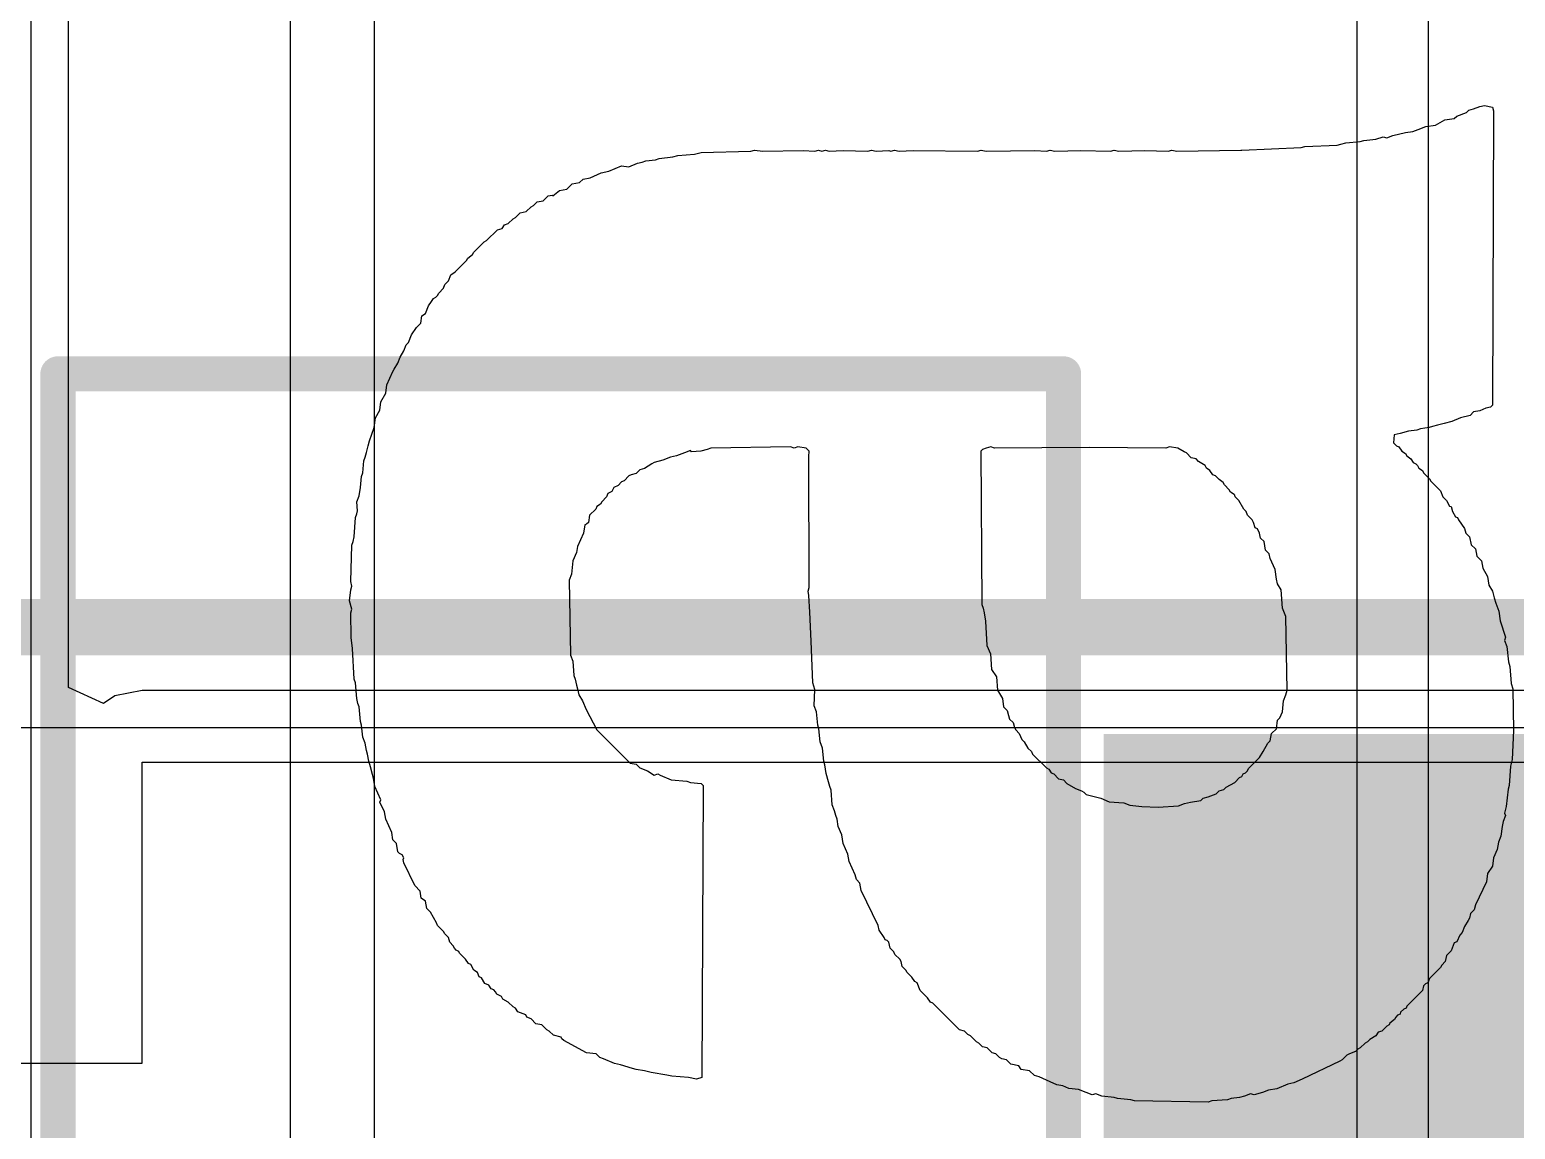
# Model space of a CAD drawing. Header units: inches. Extents: x 0 to 5271, y 0 to 5417.
# Drawn here: x 20.55 to 25.91, y 63.18 to 67.16 of the extents above; entities that cross this region are included whole.
import ezdxf

# ---------------------------------------------------------------- set-up
doc = ezdxf.new("R2010")
doc.units = ezdxf.units.IN
for name, color, linetype in [('Bottom Layer', 5, 'Continuous'), ('Bottom Overlay', 54, 'Continuous'), ('Bottom Paste', 16, 'Continuous'), ('Bottom Solder', 6, 'Continuous'), ('L3_SIG1', 76, 'Continuous'), ('L4_PWR', 90, 'Continuous'), ('L6_SIG2', 130, 'Continuous'), ('Top Overlay', 2, 'Continuous')]:
    doc.layers.add(name, color=color, linetype=linetype)

# ---------------------------------------------------------------- blocks, each defined once
blk = doc.blocks.new('SOT__223_B_194')
at = {"layer": 'Bottom Layer'}
blk.add_hatch(color=5, dxfattribs=at).paths.add_polyline_path([(-1.9, -2.05), (1.9, -2.05), (1.9, -4.05), (-1.9, -4.05)])
at = {"layer": 'Bottom Paste'}
blk.add_hatch(color=16, dxfattribs=at).paths.add_polyline_path([(-1.9, -2.05), (1.9, -2.05), (1.9, -4.05), (-1.9, -4.05)])
at = {"layer": 'Bottom Solder'}
blk.add_hatch(color=6, dxfattribs=at).paths.add_polyline_path([(-2.0016, -1.9484), (2.0016, -1.9484), (2.0016, -4.1516), (-2.0016, -4.1516)])
at = {"layer": 'Bottom Overlay'}
for points in [[(-3.302, 1.8288, 0.127, 0.127, 0), (3.302, 1.8288, 0.127, 0.127, 0)], [(3.302, 1.8288, 0.127, 0.127, 0), (3.302, -1.8034, 0.127, 0.127, 0)], [(-3.302, -1.8034, 0.127, 0.127, 0), (3.302, -1.8034, 0.127, 0.127, 0)]]:
    blk.add_lwpolyline(points, format="xyseb", dxfattribs=at)
for points in [[(3.2703, 1.8288, 0.0635, 0.0635, 1), (3.3338, 1.8288, 0.0635, 0.0635, 1)], [(3.2703, 1.8288, 0.0635, 0.0635, 1), (3.3338, 1.8288, 0.0635, 0.0635, 1)], [(3.2703, -1.8034, 0.0635, 0.0635, 1), (3.3338, -1.8034, 0.0635, 0.0635, 1)], [(3.2703, -1.8034, 0.0635, 0.0635, 1), (3.3338, -1.8034, 0.0635, 0.0635, 1)]]:
    blk.add_lwpolyline(points, format="xyseb", close=True, dxfattribs=at)

msp = doc.modelspace()

# ---------------------------------------------------------------- linework, layer by layer
at = {"layer": 'Bottom Layer'}
for p, q in [((20.688, 65.661), (20.688, 67.2846)), ((20.688, 64.7798), (20.688, 65.661)), ((20.815, 64.7229), (20.688, 64.7798)), ((20.955, 64.77), (20.8559, 64.7503)), ((27.432, 64.77), (20.955, 64.77)), ((20.8559, 64.7503), (20.815, 64.7229)), ((20.955, 63.4238), (20.955, 64.511)), ((20.955, 64.511), (27.432, 64.511)), ((18.2773, 63.4238), (20.955, 63.4238))]:
    msp.add_line(p, q, dxfattribs=at)
at = {"layer": 'L3_SIG1'}
msp.add_line((20.5536, 52.6631), (20.5536, 67.4369), dxfattribs=at)
at = {"layer": 'L4_PWR'}
for p, q in [((25.3411, 84.4035), (25.3411, 58.5266)), ((25.6001, 58.5266), (25.6001, 84.4035)), ((21.7932, 46.2026), (21.7932, 70.7879)), ((21.4884, 70.7624), (21.4884, 44.1196))]:
    msp.add_line(p, q, dxfattribs=at)
at = {"layer": 'L6_SIG2'}
msp.add_line((14.3581, 64.636), (26.8236, 64.636), dxfattribs=at)
msp.add_lwpolyline([(14.3581, 64.9986, 0.2032, 0.2032, 0), (30.353, 64.9986, 0.2032, 0.2032, 0)], format="xyseb", dxfattribs=at)
at = {"layer": 'Top Overlay'}
for p, q in [((25.7374, 66.8567), (25.7461, 66.8654)), ((25.7461, 66.8654), (25.7636, 66.8698)), ((25.7636, 66.8698), (25.7854, 66.8785)), ((25.7854, 66.8785), (25.8028, 66.8828)), ((25.8028, 66.8828), (25.8311, 66.8763)), ((25.8311, 66.8763), (25.8355, 66.8632)), ((25.8355, 66.8632), (25.8311, 65.7996)), ((25.5631, 66.7956), (25.5914, 66.8065)), ((25.5914, 66.8065), (25.6263, 66.8109)), ((25.6263, 66.8109), (25.659, 66.8305)), ((25.659, 66.8305), (25.6938, 66.8349)), ((25.6938, 66.8349), (25.7026, 66.8436)), ((25.7026, 66.8436), (25.7374, 66.8567)), ((25.3015, 66.7477), (25.3538, 66.7521)), ((25.3538, 66.7521), (25.3669, 66.7564)), ((25.3669, 66.7564), (25.4105, 66.7608)), ((25.4105, 66.7608), (25.4367, 66.7695)), ((25.4367, 66.7695), (25.4497, 66.7651)), ((25.4497, 66.7651), (25.4715, 66.7739)), ((25.4715, 66.7739), (25.5173, 66.7848)), ((25.5173, 66.7848), (25.5435, 66.7891)), ((25.5435, 66.7891), (25.5631, 66.7956)), ((22.8213, 66.691), (22.8715, 66.6976)), ((22.8715, 66.6976), (22.8889, 66.7019)), ((22.8889, 66.7019), (22.9499, 66.7063)), ((22.9499, 66.7063), (22.9739, 66.7128)), ((22.9739, 66.7128), (23.1526, 66.7172)), ((23.1526, 66.7172), (23.1657, 66.7215)), ((23.1657, 66.7215), (23.1962, 66.7172)), ((23.1962, 66.7172), (23.3422, 66.7194)), ((23.3422, 66.7194), (23.3836, 66.7172)), ((23.3836, 66.7172), (23.3967, 66.7215)), ((23.3967, 66.7215), (23.4098, 66.7172)), ((23.4098, 66.7172), (23.4229, 66.7215)), ((23.4229, 66.7215), (23.4359, 66.7172)), ((23.4359, 66.7172), (23.4861, 66.7194)), ((23.4861, 66.7194), (23.5754, 66.7172)), ((23.5754, 66.7172), (23.5885, 66.7215)), ((23.5885, 66.7215), (23.6059, 66.7172)), ((23.6059, 66.7172), (23.6517, 66.7194)), ((23.6517, 66.7194), (23.6582, 66.7172)), ((23.6582, 66.7172), (23.6713, 66.7215)), ((23.6713, 66.7215), (23.6888, 66.7172)), ((23.6888, 66.7172), (23.7389, 66.7194)), ((23.7389, 66.7194), (23.9721, 66.7172)), ((23.9721, 66.7172), (23.9852, 66.7215)), ((23.9852, 66.7215), (24.0026, 66.7172)), ((24.0026, 66.7172), (24.1791, 66.7194)), ((24.1791, 66.7194), (24.2205, 66.7172)), ((24.2205, 66.7172), (24.2336, 66.7215)), ((24.2336, 66.7215), (24.2511, 66.7172)), ((24.2511, 66.7172), (24.3448, 66.7194)), ((24.3448, 66.7194), (24.4516, 66.7172)), ((24.4516, 66.7172), (24.4646, 66.7215)), ((24.4646, 66.7215), (24.4821, 66.7172)), ((24.4821, 66.7172), (24.5758, 66.7194)), ((24.5758, 66.7194), (24.6608, 66.7172)), ((24.6608, 66.7172), (24.6739, 66.7215)), ((24.6739, 66.7215), (24.6913, 66.7172)), ((24.6913, 66.7172), (24.9223, 66.7215)), ((24.9223, 66.7215), (24.9267, 66.7215)), ((24.9267, 66.7215), (25.1403, 66.7303)), ((25.1403, 66.7303), (25.1533, 66.7346)), ((25.1533, 66.7346), (25.271, 66.739)), ((25.271, 66.739), (25.2841, 66.7433)), ((25.2841, 66.7433), (25.3015, 66.7477)), ((22.6121, 66.6387), (22.6405, 66.6453)), ((22.6405, 66.6453), (22.6862, 66.6649)), ((22.6862, 66.6649), (22.7124, 66.6605)), ((22.7124, 66.6605), (22.7429, 66.6736)), ((22.7429, 66.6736), (22.7603, 66.678)), ((22.7603, 66.678), (22.7734, 66.6823)), ((22.7734, 66.6823), (22.8083, 66.6867)), ((22.8083, 66.6867), (22.8213, 66.691)), ((22.4879, 66.5799), (22.5075, 66.5995)), ((22.5075, 66.5995), (22.5337, 66.6039)), ((22.5337, 66.6039), (22.5467, 66.6169)), ((22.5467, 66.6169), (22.5729, 66.6213)), ((22.5729, 66.6213), (22.6121, 66.6387)), ((22.3811, 66.5341), (22.4029, 66.5385)), ((22.4029, 66.5385), (22.4203, 66.5559)), ((22.4203, 66.5559), (22.4356, 66.5581)), ((22.4356, 66.5581), (22.4378, 66.5559)), ((22.4378, 66.5559), (22.4617, 66.5755)), ((22.4617, 66.5755), (22.4879, 66.5799)), ((22.3026, 66.4775), (22.3201, 66.4949)), ((22.3201, 66.4949), (22.3419, 66.4992)), ((22.3419, 66.4992), (22.3593, 66.5167)), ((22.3593, 66.5167), (22.368, 66.521)), ((22.368, 66.521), (22.3811, 66.5341)), ((22.198, 66.3946), (22.2373, 66.4339)), ((22.2373, 66.4339), (22.2547, 66.4382)), ((22.2547, 66.4382), (22.2634, 66.4513)), ((22.2634, 66.4513), (22.2765, 66.4557)), ((22.2765, 66.4557), (22.2939, 66.4731)), ((22.2939, 66.4731), (22.3026, 66.4775)), ((22.1523, 66.3532), (22.1893, 66.3903)), ((22.1893, 66.3903), (22.198, 66.3946)), ((22.0847, 66.2813), (22.1261, 66.3227)), ((22.1261, 66.3227), (22.1305, 66.3314)), ((22.1305, 66.3314), (22.1479, 66.3445)), ((22.1479, 66.3445), (22.1523, 66.3532)), ((22.0607, 66.2486), (22.0694, 66.2704)), ((22.0694, 66.2704), (22.0847, 66.2813)), ((22.0258, 66.205), (22.0433, 66.2225)), ((22.0433, 66.2225), (22.0476, 66.2355)), ((22.0476, 66.2355), (22.0607, 66.2486)), ((21.9888, 66.1593), (21.9997, 66.1745)), ((21.9997, 66.1745), (22.0062, 66.1854)), ((22.0062, 66.1854), (22.0149, 66.1898)), ((22.0149, 66.1898), (22.0215, 66.1963)), ((22.0215, 66.1963), (22.0258, 66.205)), ((21.9605, 66.0961), (21.9648, 66.1222)), ((21.9648, 66.1222), (21.9779, 66.1309)), ((21.9779, 66.1309), (21.9888, 66.1593)), ((21.9169, 66.0263), (21.9278, 66.0546)), ((21.9278, 66.0546), (21.9452, 66.0808)), ((21.9452, 66.0808), (21.9605, 66.0961)), ((21.8994, 65.9958), (21.9082, 66.0176)), ((21.9082, 66.0176), (21.9169, 66.0263)), ((21.8646, 65.9304), (21.8776, 65.9522)), ((21.8776, 65.9522), (21.8864, 65.974)), ((21.8864, 65.974), (21.8994, 65.9958)), ((21.8384, 65.8737), (21.8602, 65.9217)), ((21.8602, 65.9217), (21.8646, 65.9304)), ((21.8166, 65.8127), (21.8341, 65.8432)), ((21.8341, 65.8432), (21.8384, 65.8737)), ((21.8123, 65.7822), (21.8166, 65.8127)), ((25.8072, 65.7888), (25.7854, 65.78)), ((25.8246, 65.7931), (25.8072, 65.7888)), ((25.8311, 65.7996), (25.8246, 65.7931)), ((21.7926, 65.719), (21.797, 65.7539)), ((21.797, 65.7539), (21.8123, 65.7822)), ((25.6568, 65.7343), (25.6328, 65.7277)), ((25.6851, 65.7408), (25.6568, 65.7343)), ((25.7156, 65.7539), (25.6851, 65.7408)), ((25.7505, 65.7626), (25.7156, 65.7539)), ((25.7636, 65.7757), (25.7505, 65.7626)), ((25.7854, 65.78), (25.7636, 65.7757)), ((21.7752, 65.6711), (21.7926, 65.719)), ((25.4759, 65.6929), (25.4737, 65.6645)), ((25.4977, 65.6972), (25.4759, 65.6929)), ((25.5282, 65.7059), (25.4977, 65.6972)), ((25.5587, 65.7103), (25.5282, 65.7059)), ((25.5718, 65.7147), (25.5587, 65.7103)), ((25.6023, 65.719), (25.5718, 65.7147)), ((25.6154, 65.7234), (25.6023, 65.719)), ((25.6328, 65.7277), (25.6154, 65.7234)), ((21.76, 65.6122), (21.7643, 65.6297)), ((21.7643, 65.6297), (21.7709, 65.6536)), ((21.7709, 65.6536), (21.7752, 65.6711)), ((22.9129, 65.6275), (22.8845, 65.6166)), ((22.9347, 65.6362), (22.9129, 65.6275)), ((22.939, 65.6318), (22.9347, 65.6362)), ((22.9717, 65.634), (22.939, 65.6318)), ((22.9957, 65.6405), (22.9717, 65.634)), ((23.0088, 65.6449), (22.9957, 65.6405)), ((23.2965, 65.6493), (23.0088, 65.6449)), ((23.3095, 65.6449), (23.2965, 65.6493)), ((23.3226, 65.6493), (23.3095, 65.6449)), ((23.3531, 65.6449), (23.3226, 65.6493)), ((23.364, 65.634), (23.3531, 65.6449)), ((23.3618, 65.6144), (23.364, 65.634)), ((23.9895, 65.6405), (23.983, 65.634)), ((23.983, 65.634), (23.9873, 65.0804)), ((24.0026, 65.6449), (23.9895, 65.6405)), ((24.02, 65.6493), (24.0026, 65.6449)), ((24.0331, 65.6449), (24.02, 65.6493)), ((24.3753, 65.6471), (24.0331, 65.6449)), ((24.6521, 65.6449), (24.3753, 65.6471)), ((24.6651, 65.6493), (24.6521, 65.6449)), ((24.6957, 65.6449), (24.6651, 65.6493)), ((24.7175, 65.6318), (24.6957, 65.6449)), ((24.7262, 65.6275), (24.7175, 65.6318)), ((24.7436, 65.61), (24.7262, 65.6275)), ((25.4737, 65.6645), (25.4846, 65.6536)), ((25.4846, 65.6536), (25.4933, 65.6493)), ((25.4933, 65.6493), (25.5042, 65.634)), ((25.5042, 65.634), (25.5173, 65.6253)), ((25.5173, 65.6253), (25.5217, 65.6166)), ((21.7512, 65.5556), (21.7556, 65.5991)), ((21.7556, 65.5991), (21.76, 65.6122)), ((22.769, 65.5708), (22.7516, 65.5664)), ((22.7952, 65.5882), (22.769, 65.5708)), ((22.8039, 65.5926), (22.7952, 65.5882)), ((22.8344, 65.6013), (22.8039, 65.5926)), ((22.8628, 65.6122), (22.8344, 65.6013)), ((22.8845, 65.6166), (22.8628, 65.6122)), ((23.364, 65.1415), (23.3618, 65.6144)), ((24.761, 65.6057), (24.7436, 65.61)), ((24.7698, 65.597), (24.761, 65.6057)), ((24.7937, 65.5817), (24.7698, 65.597)), ((24.7981, 65.573), (24.7937, 65.5817)), ((24.8112, 65.5643), (24.7981, 65.573)), ((25.5217, 65.6166), (25.5369, 65.6057)), ((25.5369, 65.6057), (25.5456, 65.5926)), ((25.5456, 65.5926), (25.5544, 65.5882)), ((25.5544, 65.5882), (25.5609, 65.5817)), ((25.5609, 65.5817), (25.5653, 65.573)), ((25.5653, 65.573), (25.5783, 65.5643)), ((21.7425, 65.5032), (21.7469, 65.5425)), ((21.7469, 65.5425), (21.7512, 65.5556)), ((22.6862, 65.5229), (22.6731, 65.5098)), ((22.6949, 65.5272), (22.6862, 65.5229)), ((22.7124, 65.5447), (22.6949, 65.5272)), ((22.7211, 65.549), (22.7124, 65.5447)), ((22.7385, 65.5534), (22.7211, 65.549)), ((22.7516, 65.5664), (22.7385, 65.5534)), ((24.8221, 65.549), (24.8112, 65.5643)), ((24.8308, 65.5447), (24.8221, 65.549)), ((24.8439, 65.5316), (24.8308, 65.5447)), ((24.8591, 65.5207), (24.8439, 65.5316)), ((24.8635, 65.512), (24.8591, 65.5207)), ((25.5783, 65.5643), (25.5827, 65.5556)), ((25.5827, 65.5556), (25.6045, 65.5338)), ((25.6045, 65.5338), (25.6088, 65.525)), ((25.6088, 65.525), (25.6437, 65.4902)), ((21.7294, 65.4509), (21.7382, 65.4727)), ((21.7382, 65.4727), (21.7425, 65.5032)), ((22.6317, 65.4684), (22.6143, 65.4509)), ((22.6361, 65.4814), (22.6317, 65.4684)), ((22.6513, 65.488), (22.6361, 65.4814)), ((22.6579, 65.5032), (22.6513, 65.488)), ((22.6731, 65.5098), (22.6579, 65.5032)), ((24.8809, 65.4945), (24.8635, 65.512)), ((24.8853, 65.4858), (24.8809, 65.4945)), ((24.8983, 65.4771), (24.8853, 65.4858)), ((24.9005, 65.4749), (24.8983, 65.4771)), ((24.9027, 65.4684), (24.9005, 65.4749)), ((24.9158, 65.4553), (24.9027, 65.4684)), ((25.6437, 65.4902), (25.6524, 65.4684)), ((25.6524, 65.4684), (25.6655, 65.4553)), ((21.7316, 65.4182), (21.7294, 65.4509)), ((21.7294, 65.4073), (21.7316, 65.4182)), ((22.5925, 65.4248), (22.5707, 65.403)), ((22.5969, 65.4335), (22.5925, 65.4248)), ((22.6099, 65.4422), (22.5969, 65.4335)), ((22.6143, 65.4509), (22.6099, 65.4422)), ((24.9332, 65.4248), (24.9158, 65.4553)), ((24.9419, 65.4161), (24.9332, 65.4248)), ((24.9463, 65.403), (24.9419, 65.4161)), ((25.6655, 65.4553), (25.6764, 65.4357)), ((25.6764, 65.4357), (25.6829, 65.4335)), ((25.6829, 65.4335), (25.6873, 65.4161)), ((25.6873, 65.4161), (25.6982, 65.3965)), ((21.7207, 65.3245), (21.7251, 65.3943)), ((21.7251, 65.3943), (21.7294, 65.4073)), ((22.5533, 65.3681), (22.5489, 65.3376)), ((22.5598, 65.3703), (22.5533, 65.3681)), ((22.5663, 65.3768), (22.5598, 65.3703)), ((22.5707, 65.403), (22.5663, 65.3768)), ((24.9637, 65.3856), (24.9463, 65.403)), ((24.9681, 65.3768), (24.9637, 65.3856)), ((24.9746, 65.3572), (24.9681, 65.3768)), ((24.9833, 65.3529), (24.9746, 65.3572)), ((25.6982, 65.3965), (25.7047, 65.3943)), ((25.7047, 65.3943), (25.7091, 65.3856)), ((25.7091, 65.3856), (25.7309, 65.355)), ((25.7309, 65.355), (25.7352, 65.3376)), ((21.712, 65.294), (21.7164, 65.3071)), ((21.7164, 65.3071), (21.7207, 65.3245)), ((22.5489, 65.3376), (22.5271, 65.2897)), ((24.9899, 65.3376), (24.9833, 65.3529)), ((24.9942, 65.3202), (24.9899, 65.3376)), ((25.0073, 65.3071), (24.9942, 65.3202)), ((25.0117, 65.2766), (25.0073, 65.3071)), ((25.7352, 65.3376), (25.7483, 65.3245)), ((25.7483, 65.3245), (25.7549, 65.2962)), ((21.7077, 65.1633), (21.712, 65.294)), ((22.5228, 65.2679), (22.5097, 65.2374)), ((22.5271, 65.2897), (22.5228, 65.2679)), ((25.0248, 65.2635), (25.0117, 65.2766)), ((25.0291, 65.2461), (25.0248, 65.2635)), ((25.7549, 65.2962), (25.7701, 65.2809)), ((25.7701, 65.2809), (25.7745, 65.2548)), ((25.7745, 65.2548), (25.7919, 65.2374)), ((22.5097, 65.2374), (22.5053, 65.1894)), ((25.0465, 65.2068), (25.0291, 65.2461)), ((25.0509, 65.172), (25.0465, 65.2068)), ((25.7919, 65.2374), (25.7963, 65.2112)), ((25.7963, 65.2112), (25.8137, 65.1807)), ((21.712, 65.1458), (21.7077, 65.1633)), ((21.7077, 65.1327), (21.712, 65.1458)), ((22.5053, 65.1894), (22.4966, 65.1676)), ((22.4966, 65.1676), (22.501, 64.8974)), ((23.3597, 65.1284), (23.364, 65.1415)), ((25.0553, 65.1545), (25.0509, 65.172)), ((25.0683, 65.1327), (25.0553, 65.1545)), ((25.8137, 65.1807), (25.8181, 65.1502)), ((25.8181, 65.1502), (25.8311, 65.1284)), ((21.7033, 65.0935), (21.7077, 65.1327)), ((21.712, 65.063), (21.7033, 65.0935)), ((23.3618, 65.1131), (23.3597, 65.1284)), ((23.3662, 65.0521), (23.3618, 65.1131)), ((25.0727, 65.0674), (25.0683, 65.1327)), ((25.8311, 65.1284), (25.8377, 65.1044)), ((25.8377, 65.1044), (25.8442, 65.0848)), ((21.7077, 65.0499), (21.712, 65.063)), ((21.7098, 64.9606), (21.7077, 65.0499)), ((23.3706, 64.9475), (23.3662, 65.0521)), ((23.9873, 65.0804), (23.9917, 65.0674)), ((23.9917, 65.0674), (23.9961, 65.0499)), ((23.9961, 65.0499), (24.0004, 65.0194)), ((25.0858, 65.0368), (25.0727, 65.0674)), ((25.0901, 64.771), (25.0858, 65.0368)), ((25.8442, 65.0848), (25.8551, 65.0565)), ((25.8551, 65.0565), (25.8595, 65.0216)), ((24.0004, 65.0194), (24.0048, 64.9322)), ((25.8595, 65.0216), (25.8791, 64.9627)), ((21.7142, 64.9213), (21.7098, 64.9606)), ((23.3771, 64.7971), (23.3706, 64.9475)), ((24.0048, 64.9322), (24.0179, 64.9017)), ((25.8791, 64.9627), (25.8747, 64.9497)), ((25.8747, 64.9497), (25.8835, 64.9279)), ((25.8835, 64.9279), (25.89, 64.8734)), ((21.7207, 64.8102), (21.7142, 64.9213)), ((22.501, 64.8974), (22.5097, 64.8756)), ((22.5097, 64.8756), (22.514, 64.8233)), ((24.0179, 64.9017), (24.0222, 64.8451)), ((25.89, 64.8734), (25.8944, 64.856)), ((22.514, 64.8233), (22.5184, 64.8102)), ((24.0222, 64.8451), (24.0396, 64.8189)), ((24.0396, 64.8189), (24.044, 64.771)), ((25.8944, 64.856), (25.8987, 64.7949)), ((21.7251, 64.7971), (21.7207, 64.8102)), ((21.7294, 64.7404), (21.7251, 64.7971)), ((22.5184, 64.8102), (22.5228, 64.7884)), ((22.5228, 64.7884), (22.5271, 64.7753)), ((22.5271, 64.7753), (22.5315, 64.7535)), ((23.3836, 64.7731), (23.3771, 64.7971)), ((23.3815, 64.7143), (23.3836, 64.7731)), ((24.044, 64.771), (24.0614, 64.7404)), ((25.0858, 64.7535), (25.0901, 64.771)), ((25.8987, 64.7949), (25.9052, 64.7753)), ((25.9052, 64.7753), (25.9074, 64.6249)), ((21.7338, 64.723), (21.7294, 64.7404)), ((21.7382, 64.7099), (21.7338, 64.723)), ((22.5315, 64.7535), (22.5446, 64.7317)), ((22.5446, 64.7317), (22.5576, 64.7012)), ((23.3902, 64.6925), (23.3815, 64.7143)), ((24.0614, 64.7404), (24.0658, 64.7099)), ((25.0727, 64.6925), (25.0771, 64.7317)), ((25.0771, 64.7317), (25.0858, 64.7535)), ((21.7425, 64.6576), (21.7382, 64.7099)), ((21.7469, 64.6445), (21.7425, 64.6576)), ((22.5576, 64.7012), (22.5969, 64.6271)), ((23.3945, 64.6445), (23.3902, 64.6925)), ((24.0658, 64.7099), (24.0789, 64.6969)), ((24.0789, 64.6969), (24.0832, 64.6794)), ((24.0832, 64.6794), (24.0876, 64.6663)), ((24.0876, 64.6663), (24.1007, 64.6533)), ((25.0509, 64.6315), (25.0553, 64.662)), ((25.0553, 64.662), (25.064, 64.6707)), ((25.064, 64.6707), (25.0727, 64.6925)), ((21.7512, 64.601), (21.7469, 64.6445)), ((22.5969, 64.6271), (22.7167, 64.5072)), ((23.3989, 64.6315), (23.3945, 64.6445)), ((23.4033, 64.5835), (23.3989, 64.6315)), ((24.1007, 64.6533), (24.105, 64.6358)), ((24.105, 64.6358), (24.1094, 64.6271)), ((24.1094, 64.6271), (24.1225, 64.614)), ((24.1225, 64.614), (24.1312, 64.5922)), ((25.0291, 64.5879), (25.0335, 64.614)), ((25.0335, 64.614), (25.0509, 64.6315)), ((25.9074, 64.6249), (25.9031, 64.5203)), ((21.76, 64.5792), (21.7512, 64.601)), ((21.7643, 64.553), (21.76, 64.5792)), ((21.7687, 64.5399), (21.7643, 64.553)), ((23.412, 64.5617), (23.4033, 64.5835)), ((23.4163, 64.5138), (23.412, 64.5617)), ((24.1312, 64.5922), (24.1399, 64.5835)), ((24.1399, 64.5835), (24.153, 64.5617)), ((24.153, 64.5617), (24.1661, 64.5486)), ((25.003, 64.5486), (25.0204, 64.5792)), ((25.0204, 64.5792), (25.0291, 64.5879)), ((21.773, 64.5138), (21.7687, 64.5399)), ((21.7796, 64.4942), (21.773, 64.5138)), ((22.7167, 64.5072), (22.7385, 64.5029)), ((22.7385, 64.5029), (22.7516, 64.4898)), ((23.4207, 64.5007), (23.4163, 64.5138)), ((23.425, 64.4702), (23.4207, 64.5007)), ((24.1661, 64.5486), (24.1704, 64.5399)), ((24.1704, 64.5399), (24.2205, 64.4898)), ((24.9507, 64.4876), (24.9899, 64.5269)), ((24.9899, 64.5269), (25.003, 64.5486)), ((25.8965, 64.4963), (25.8922, 64.4266)), ((25.9031, 64.5203), (25.8965, 64.4963)), ((21.7861, 64.4658), (21.7796, 64.4942)), ((21.7905, 64.4528), (21.7861, 64.4658)), ((21.7948, 64.4222), (21.7905, 64.4528)), ((22.7516, 64.4898), (22.7799, 64.4789)), ((22.7799, 64.4789), (22.8039, 64.4637)), ((22.8039, 64.4637), (22.817, 64.468)), ((22.817, 64.468), (22.8257, 64.4637)), ((22.8257, 64.4637), (22.8649, 64.4462)), ((22.8649, 64.4462), (22.9216, 64.4419)), ((23.4338, 64.4397), (23.425, 64.4702)), ((24.2205, 64.4898), (24.2293, 64.4854)), ((24.2293, 64.4854), (24.238, 64.4724)), ((24.238, 64.4724), (24.2467, 64.468)), ((24.2467, 64.468), (24.2641, 64.4506)), ((24.2641, 64.4506), (24.2816, 64.4462)), ((24.2816, 64.4462), (24.2946, 64.4331)), ((24.9005, 64.4375), (24.918, 64.4549)), ((24.918, 64.4549), (24.9267, 64.4593)), ((24.9267, 64.4593), (24.931, 64.468)), ((24.931, 64.468), (24.9398, 64.4724)), ((24.9398, 64.4724), (24.9463, 64.4789)), ((24.9463, 64.4789), (24.9507, 64.4876)), ((21.8166, 64.3743), (21.7948, 64.4222)), ((22.9216, 64.4419), (22.9347, 64.4375)), ((22.9347, 64.4375), (22.9739, 64.4331)), ((22.9739, 64.4331), (22.9804, 64.4266)), ((22.9804, 64.4266), (22.9761, 63.3718)), ((23.4381, 64.4222), (23.4338, 64.4397)), ((23.4425, 64.4092), (23.4381, 64.4222)), ((23.4468, 64.3569), (23.4425, 64.4092)), ((24.2946, 64.4331), (24.3252, 64.4157)), ((24.3252, 64.4157), (24.3469, 64.407)), ((24.3469, 64.407), (24.3557, 64.4026)), ((24.3557, 64.4026), (24.3644, 64.3939)), ((24.3644, 64.3939), (24.4167, 64.3808)), ((24.8046, 64.3852), (24.833, 64.3961)), ((24.833, 64.3961), (24.8439, 64.407)), ((24.8439, 64.407), (24.8613, 64.4113)), ((24.8613, 64.4113), (24.87, 64.4201)), ((24.87, 64.4201), (24.9005, 64.4375)), ((25.8878, 64.4135), (25.8813, 64.3503)), ((25.8922, 64.4266), (25.8878, 64.4135)), ((21.8123, 64.3656), (21.8166, 64.3743)), ((21.8297, 64.3307), (21.8123, 64.3656)), ((23.4556, 64.3351), (23.4468, 64.3569)), ((23.4599, 64.3176), (23.4556, 64.3351)), ((24.4167, 64.3808), (24.4472, 64.3678)), ((24.4472, 64.3678), (24.4995, 64.3634)), ((24.4995, 64.3634), (24.5213, 64.3547)), ((24.5213, 64.3547), (24.5649, 64.3503)), ((24.5649, 64.3503), (24.6237, 64.3481)), ((24.6237, 64.3481), (24.6978, 64.3525)), ((24.6978, 64.3525), (24.7196, 64.3612)), ((24.7196, 64.3612), (24.7414, 64.3656)), ((24.7414, 64.3656), (24.7785, 64.3721)), ((24.7785, 64.3721), (24.7872, 64.3808)), ((24.7872, 64.3808), (24.8046, 64.3852)), ((25.8813, 64.3503), (25.8747, 64.3263)), ((21.8341, 64.3046), (21.8297, 64.3307)), ((21.8559, 64.2566), (21.8341, 64.3046)), ((23.4643, 64.3046), (23.4599, 64.3176)), ((23.4686, 64.2784), (23.4643, 64.3046)), ((25.8704, 64.2958), (25.866, 64.2784)), ((25.8791, 64.3176), (25.8704, 64.2958)), ((25.8747, 64.3263), (25.8791, 64.3176)), ((21.8602, 64.2305), (21.8559, 64.2566)), ((21.8733, 64.2174), (21.8602, 64.2305)), ((23.4817, 64.2479), (23.4686, 64.2784)), ((23.4861, 64.2174), (23.4817, 64.2479)), ((25.8617, 64.2435), (25.8529, 64.2217)), ((25.866, 64.2784), (25.8617, 64.2435)), ((21.8776, 64.1869), (21.8733, 64.2174)), ((21.8842, 64.1803), (21.8776, 64.1869)), ((21.8929, 64.176), (21.8842, 64.1803)), ((21.8994, 64.1651), (21.8929, 64.176)), ((23.5035, 64.1781), (23.4861, 64.2174)), ((23.5079, 64.152), (23.5035, 64.1781)), ((25.8486, 64.1956), (25.8355, 64.1651)), ((25.8529, 64.2217), (25.8486, 64.1956)), ((21.8973, 64.1585), (21.8994, 64.1651)), ((21.8994, 64.1476), (21.8973, 64.1585)), ((21.9387, 64.0648), (21.8994, 64.1476)), ((23.5297, 64.104), (23.5079, 64.152)), ((25.8311, 64.1346), (25.8137, 64.1084)), ((25.8355, 64.1651), (25.8311, 64.1346)), ((23.534, 64.0866), (23.5297, 64.104)), ((23.5471, 64.0735), (23.534, 64.0866)), ((23.5515, 64.0474), (23.5471, 64.0735)), ((25.8094, 64.0779), (25.7701, 63.9951)), ((25.8137, 64.1084), (25.8094, 64.0779)), ((21.9583, 64.0452), (21.9387, 64.0648)), ((21.9626, 64.019), (21.9583, 64.0452)), ((21.9779, 64.0081), (21.9626, 64.019)), ((23.6125, 63.921), (23.5515, 64.0474)), ((21.9823, 63.982), (21.9779, 64.0081)), ((21.9953, 63.9689), (21.9823, 63.982)), ((22.0171, 63.9297), (21.9953, 63.9689)), ((25.7527, 63.9646), (25.7483, 63.9471)), ((25.7658, 63.9776), (25.7527, 63.9646)), ((25.7701, 63.9951), (25.7658, 63.9776)), ((22.0215, 63.921), (22.0171, 63.9297)), ((22.0433, 63.8992), (22.0215, 63.921)), ((23.6168, 63.9035), (23.6125, 63.921)), ((25.7309, 63.9166), (25.7222, 63.8948)), ((25.744, 63.9384), (25.7309, 63.9166)), ((25.7483, 63.9471), (25.744, 63.9384)), ((22.0476, 63.8905), (22.0433, 63.8992)), ((22.0607, 63.8774), (22.0476, 63.8905)), ((22.0651, 63.8599), (22.0607, 63.8774)), ((22.0782, 63.8469), (22.0651, 63.8599)), ((23.6343, 63.8774), (23.6168, 63.9035)), ((23.6386, 63.8687), (23.6343, 63.8774)), ((23.6452, 63.8665), (23.6386, 63.8687)), ((23.6517, 63.8599), (23.6452, 63.8665)), ((23.6561, 63.8382), (23.6517, 63.8599)), ((25.6938, 63.8578), (25.6829, 63.8294)), ((25.7026, 63.8621), (25.6938, 63.8578)), ((25.7135, 63.8861), (25.7026, 63.8621)), ((25.7222, 63.8948), (25.7135, 63.8861)), ((22.0825, 63.8382), (22.0782, 63.8469)), ((22.0891, 63.8316), (22.0825, 63.8382)), ((22.0978, 63.8273), (22.0891, 63.8316)), ((22.1, 63.8207), (22.0978, 63.8273)), ((22.1217, 63.7989), (22.1, 63.8207)), ((22.1326, 63.7837), (22.1217, 63.7989)), ((23.6691, 63.8251), (23.6561, 63.8382)), ((23.6735, 63.8164), (23.6691, 63.8251)), ((23.6909, 63.7989), (23.6735, 63.8164)), ((23.6953, 63.7902), (23.6909, 63.7989)), ((25.6655, 63.812), (25.6612, 63.7902)), ((25.6829, 63.8294), (25.6655, 63.812)), ((22.1414, 63.7793), (22.1326, 63.7837)), ((22.1523, 63.7597), (22.1414, 63.7793)), ((22.1653, 63.751), (22.1523, 63.7597)), ((22.1719, 63.7357), (22.1653, 63.751)), ((23.6997, 63.7728), (23.6953, 63.7902)), ((23.7127, 63.7597), (23.6997, 63.7728)), ((23.7171, 63.751), (23.7127, 63.7597)), ((23.7345, 63.7335), (23.7171, 63.751)), ((25.6437, 63.7684), (25.6045, 63.7292)), ((25.6481, 63.7771), (25.6437, 63.7684)), ((25.6612, 63.7902), (25.6481, 63.7771)), ((22.1806, 63.7314), (22.1719, 63.7357)), ((22.1915, 63.7117), (22.1806, 63.7314)), ((22.2067, 63.7052), (22.1915, 63.7117)), ((22.2155, 63.6921), (22.2067, 63.7052)), ((22.2242, 63.6878), (22.2155, 63.6921)), ((23.7454, 63.7183), (23.7345, 63.7335)), ((23.7541, 63.7139), (23.7454, 63.7183)), ((23.765, 63.6856), (23.7541, 63.7139)), ((25.5827, 63.703), (25.5783, 63.6856)), ((25.5892, 63.7096), (25.5827, 63.703)), ((25.5979, 63.7139), (25.5892, 63.7096)), ((25.6045, 63.7292), (25.5979, 63.7139)), ((22.2307, 63.6812), (22.2242, 63.6878)), ((22.2351, 63.6725), (22.2307, 63.6812)), ((22.2525, 63.6638), (22.2351, 63.6725)), ((22.2569, 63.6551), (22.2525, 63.6638)), ((22.2765, 63.6442), (22.2569, 63.6551)), ((22.2939, 63.6267), (22.2765, 63.6442)), ((23.7912, 63.6594), (23.765, 63.6856)), ((23.8021, 63.6442), (23.7912, 63.6594)), ((23.8108, 63.6398), (23.8021, 63.6442)), ((23.9067, 63.5439), (23.8108, 63.6398)), ((25.5783, 63.6856), (25.5217, 63.6289)), ((22.3026, 63.6224), (22.2939, 63.6267)), ((22.3114, 63.6093), (22.3026, 63.6224)), ((22.3397, 63.5984), (22.3114, 63.6093)), ((22.344, 63.5897), (22.3397, 63.5984)), ((22.3593, 63.5832), (22.344, 63.5897)), ((25.4824, 63.5897), (25.4781, 63.581)), ((25.489, 63.5962), (25.4824, 63.5897)), ((25.4977, 63.6006), (25.489, 63.5962)), ((25.4999, 63.6071), (25.4977, 63.6006)), ((25.5108, 63.618), (25.4999, 63.6071)), ((25.5195, 63.6224), (25.5108, 63.618)), ((25.5217, 63.6289), (25.5195, 63.6224)), ((22.3767, 63.5657), (22.3593, 63.5832)), ((22.3985, 63.5614), (22.3767, 63.5657)), ((22.416, 63.5439), (22.3985, 63.5614)), ((22.4247, 63.5396), (22.416, 63.5439)), ((22.4399, 63.5243), (22.4247, 63.5396)), ((23.9241, 63.5396), (23.9067, 63.5439)), ((23.9372, 63.5265), (23.9241, 63.5396)), ((25.4192, 63.5352), (25.4105, 63.5221)), ((25.4323, 63.5396), (25.4192, 63.5352)), ((25.4497, 63.557), (25.4323, 63.5396)), ((25.4585, 63.5614), (25.4497, 63.557)), ((25.4606, 63.5679), (25.4585, 63.5614)), ((25.4781, 63.581), (25.4606, 63.5679)), ((22.4683, 63.5178), (22.4399, 63.5243)), ((22.4705, 63.5112), (22.4683, 63.5178)), ((22.477, 63.5047), (22.4705, 63.5112)), ((22.5598, 63.4611), (22.477, 63.5047)), ((23.9459, 63.5221), (23.9372, 63.5265)), ((23.9677, 63.5003), (23.9459, 63.5221)), ((23.9764, 63.496), (23.9677, 63.5003)), ((23.9895, 63.4829), (23.9764, 63.496)), ((24.007, 63.4785), (23.9895, 63.4829)), ((24.0244, 63.4611), (24.007, 63.4785)), ((25.3538, 63.4785), (25.3451, 63.4742)), ((25.3713, 63.496), (25.3538, 63.4785)), ((25.38, 63.5003), (25.3713, 63.496)), ((25.3887, 63.5091), (25.38, 63.5003)), ((25.4105, 63.5221), (25.3887, 63.5091)), ((22.5947, 63.4568), (22.5598, 63.4611)), ((22.6078, 63.4437), (22.5947, 63.4568)), ((22.6208, 63.4393), (22.6078, 63.4437)), ((22.6601, 63.4219), (22.6208, 63.4393)), ((24.0375, 63.4568), (24.0244, 63.4611)), ((24.0505, 63.4437), (24.0375, 63.4568)), ((24.0593, 63.4393), (24.0505, 63.4437)), ((24.0767, 63.435), (24.0593, 63.4393)), ((24.092, 63.4197), (24.0767, 63.435)), ((25.2797, 63.4306), (25.1446, 63.3652)), ((25.2885, 63.435), (25.2797, 63.4306)), ((25.3059, 63.4524), (25.2885, 63.435)), ((25.3146, 63.4568), (25.3059, 63.4524)), ((25.3364, 63.4655), (25.3146, 63.4568)), ((25.3451, 63.4742), (25.3364, 63.4655)), ((22.6819, 63.4175), (22.6601, 63.4219)), ((22.7254, 63.4044), (22.6819, 63.4175)), ((22.7385, 63.4001), (22.7254, 63.4044)), ((22.769, 63.3957), (22.7385, 63.4001)), ((22.793, 63.3892), (22.769, 63.3957)), ((22.8497, 63.3805), (22.793, 63.3892)), ((22.8671, 63.3761), (22.8497, 63.3805)), ((22.9281, 63.3718), (22.8671, 63.3761)), ((22.9565, 63.3652), (22.9281, 63.3718)), ((22.9761, 63.3718), (22.9565, 63.3652)), ((24.1203, 63.4132), (24.092, 63.4197)), ((24.129, 63.4001), (24.1203, 63.4132)), ((24.1595, 63.3957), (24.129, 63.4001)), ((24.177, 63.3783), (24.1595, 63.3957)), ((24.1944, 63.3739), (24.177, 63.3783)), ((24.2336, 63.3565), (24.1944, 63.3739)), ((24.2576, 63.3456), (24.2336, 63.3565)), ((24.2794, 63.3412), (24.2576, 63.3456)), ((24.3012, 63.3325), (24.2794, 63.3412)), ((24.3361, 63.3282), (24.3012, 63.3325)), ((24.3644, 63.3173), (24.3361, 63.3282)), ((24.3862, 63.3086), (24.3644, 63.3173)), ((25.0008, 63.3173), (24.9703, 63.3086)), ((25.0226, 63.326), (25.0008, 63.3173)), ((25.0531, 63.3303), (25.0226, 63.326)), ((25.0923, 63.3478), (25.0531, 63.3303)), ((25.1141, 63.3521), (25.0923, 63.3478)), ((25.1446, 63.3652), (25.1141, 63.3521)), ((24.3993, 63.3129), (24.3862, 63.3086)), ((24.421, 63.3042), (24.3993, 63.3129)), ((24.4646, 63.2998), (24.421, 63.3042)), ((24.4777, 63.2955), (24.4646, 63.2998)), ((24.5257, 63.2911), (24.4777, 63.2955)), ((24.5387, 63.2868), (24.5257, 63.2911)), ((24.8046, 63.2824), (24.5387, 63.2868)), ((24.8177, 63.2868), (24.8046, 63.2824)), ((24.8744, 63.2911), (24.8177, 63.2868)), ((24.8874, 63.2955), (24.8744, 63.2911)), ((24.918, 63.2998), (24.8874, 63.2955)), ((24.9354, 63.3042), (24.918, 63.2998)), ((24.9572, 63.3129), (24.9354, 63.3042)), ((24.9703, 63.3086), (24.9572, 63.3129))]:
    msp.add_line(p, q, dxfattribs=at)

# ---------------------------------------------------------------- block references
at = {"rotation": 90}
msp.add_blockref('SOT__223_B_194', (22.479, 62.611), dxfattribs=at)

doc.saveas('drawing.dxf')
